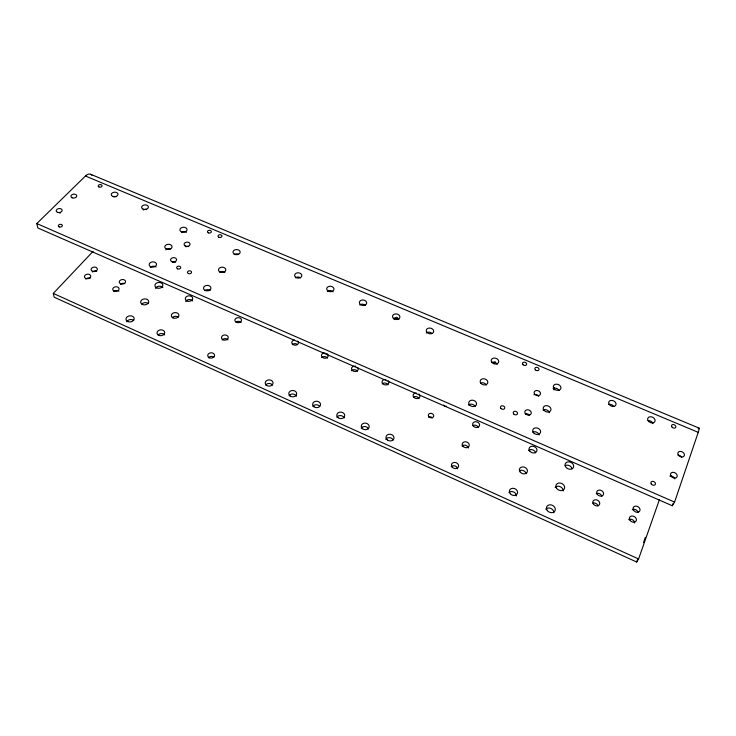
<?xml version="1.0" encoding="UTF-8"?>
<svg xmlns="http://www.w3.org/2000/svg" width="736" height="736" viewBox="0 0 736 736"><rect width="100%" height="100%" fill="white"/><g stroke="black" fill="none" stroke-linecap="round" stroke-linejoin="round"><path stroke-width="1.1" d="M91.89 175.306A10.258 5.345 -68.5 0 0 85.44 176.024L36.8 223.56L37.84 227.976L672.272 505.742L673.017 503.571M672.272 505.742L674.581 502.099L698.243 432.345A11.932 1.27 -66.1 0 0 698.096 428.932M93.095 251.344L53.296 293.406L54.188 297.197L636.668 562.01L638.59 558.964L659.373 499.781M636.668 562.01L637.422 559.857M643.457 542.69L645.352 537.317M90.804 174.331L698.998 428.076M85.44 176.024L698.243 432.345M36.8 223.56L674.581 502.099M53.296 293.406L638.59 558.964M426.236 333.012A3.726 2.834 11.4 0 1 432.096 333.592M393.42 318.43A3.689 2.797 9.1 0 1 398.526 319.452M359.748 304.971A3.662 2.751 6.9 0 1 365.516 305.541M327.308 291.29A3.625 2.705 4.9 0 1 333.031 291.852M295.394 277.822A3.606 2.659 3.1 0 1 300.481 277.831M669.935 476.155A3.542 2.659 28.9 0 1 674.838 478.878M678.022 455.179A3.478 2.576 27.9 0 1 681.738 457.203M59.662 213.017A2.972 2.006 -7.1 0 1 60.435 212.952M143.318 209.935A3.358 2.3 -3.7 0 1 146.593 209.364M113.859 196.88A3.34 2.254 -4.6 0 1 116.408 196.678M648.407 420.596A3.892 2.88 25.3 0 1 652.933 423.642M608.81 404.441A3.827 2.861 23.2 0 1 613.787 406.539M181.433 232.309A3.542 2.493 -2.4 0 1 186.438 232.337M165.802 249.881A3.606 2.567 -3.4 0 1 170.78 248.97M150.282 267.499A3.671 2.64 -4.5 0 1 156.087 266.975M553.104 388.553A3.919 2.981 20.1 0 1 559.038 390.393M532.652 432.188A4.057 3.192 21.2 0 1 539.092 434.985M543.058 409.998A3.984 3.082 20.6 0 1 549.396 412.712M185.803 246.827A2.962 2.107 -2.5 0 1 188.756 246.661M172.601 262.246A3.008 2.171 -3.4 0 1 175.6 262.255M525.173 413.816A3.303 2.576 19.8 0 1 529.497 415.527M533.839 394.818A3.248 2.493 19.4 0 1 538.752 396.345M468.427 405.085A3.947 3.128 16.2 0 1 475.106 406.456M480.47 383.18A3.882 3.027 16 0 1 486.349 385.011M491.427 362.508A3.827 2.916 15.9 0 1 497.214 364.292M234.177 254.592A3.57 2.576 -0.1 0 1 238.492 254.196M219.797 272.237A3.634 2.659 -1.1 0 1 224.922 272.246M204.939 290.462A3.698 2.742 -2.2 0 1 210.156 290.462M418.858 393.935A3.45 2.76 12 0 1 418.333 398.296A3.45 2.76 12 0 1 413.246 396.364A3.45 2.76 12 0 1 416.41 393.006M388.166 380.668A3.422 2.723 9.4 0 1 386.805 384.79A3.422 2.723 9.4 0 1 382.113 382.361A3.422 2.723 9.4 0 1 385.903 379.5M357.889 367.65A3.395 2.686 7 0 1 356.252 371.321A3.395 2.686 7 0 1 351.707 369.49A3.395 2.686 7 0 1 354.145 366.142M355.019 366.105A3.395 2.686 7 0 1 355.893 366.261M327.833 354.531A3.367 2.64 4.7 0 1 325.735 358.165A3.367 2.64 4.7 0 1 321.466 355.764A3.367 2.64 4.7 0 1 325.045 352.967M326.692 353.464A3.367 2.64 4.7 0 1 327.345 353.942M297.721 340.98A3.349 2.604 2.7 0 1 296.81 344.89A3.349 2.604 2.7 0 1 292.008 343.418A3.349 2.604 2.7 0 1 294.593 340.023M271.345 330.059A2.024 1.555 1.2 0 1 270.103 329.332M446.448 406.235A2.116 1.693 14.3 0 1 443.725 405.039M394.064 319.019A4.37 2.723 32 0 1 398.231 318.541M554.052 390.016A3.8 2.364 23.9 0 1 553.766 389.326M553.932 388.084A3.8 2.364 23.9 0 1 554.364 387.614M493.792 363.639A3.708 2.328 26.9 0 1 495.319 361.836M398.875 319.516A4.361 2.732 32 0 1 396.713 317.207M265.696 385.029A3.901 3.128 0.4 0 1 272.44 384.983M289.128 395.637A3.919 3.174 2.2 0 1 292.974 394.045A3.919 3.174 2.2 0 1 296.323 396.336M312.855 406.364A3.938 3.211 4.2 0 1 319.645 406.309M336.858 417.229A3.956 3.257 6.3 0 1 340.676 415.592A3.956 3.257 6.3 0 1 344.135 417.938M361.164 428.223A3.984 3.294 8.7 0 1 364.964 426.558A3.984 3.294 8.7 0 1 368.478 428.941M385.756 439.355A4.011 3.33 11.1 0 1 389.546 437.662A4.011 3.33 11.1 0 1 393.116 440.073M292.275 344.678A3.33 2.594 2.6 0 1 297.546 344.614M321.742 357.632A3.349 2.64 4.7 0 1 327.52 358.138M351.615 370.815A3.376 2.677 7 0 1 357.448 371.22M382.205 383.916A3.404 2.714 9.5 0 1 388.028 384.845M413.31 397.21A3.441 2.751 12.1 0 1 419.06 398.728M428.619 417.11A2.732 2.208 13.7 0 1 432.4 417.892M545.753 509.211A4.618 3.763 26.6 0 1 550.905 508.484A4.618 3.763 26.6 0 1 553.868 512.872M508.907 492.632A4.204 3.468 23.4 0 1 513.682 491.988A4.204 3.468 23.4 0 1 516.313 495.981M451.26 466.698A3.625 3.018 17.7 0 1 455.023 465.971A3.625 3.018 17.7 0 1 457.626 468.777M461.969 446.034A3.57 2.916 17.5 0 1 465.667 445.344A3.57 2.916 17.5 0 1 468.243 448.058M472.981 425.546A3.524 2.824 17.3 0 1 478.29 427.248M208.444 357.77A3.413 2.668 -3.3 0 1 213.826 357.19M222.134 339.922A3.358 2.594 -2 0 1 227.948 339.903M235.952 322.074A3.303 2.521 -0.9 0 1 241.141 322.58M519.561 470.718A4.14 3.358 22.6 0 1 526.102 473.625M528.466 450.588A4.076 3.248 21.9 0 1 532.579 449.806A4.076 3.248 21.9 0 1 535.624 452.879M555.183 487.398A4.536 3.643 25.5 0 1 560.243 486.708A4.536 3.643 25.5 0 1 563.187 490.967M565.055 465.676A4.462 3.533 24.6 0 1 572.13 468.786M126.758 321.798A4.122 3.073 -7 0 1 133.731 320.408M141.818 304.106A4.048 2.99 -5.8 0 1 148.203 303.49M155.535 288.356A3.984 2.916 -4.7 0 1 159.004 286.221A3.984 2.916 -4.7 0 1 162.849 287.656M158.074 334.99A3.836 2.916 -5.8 0 1 164.689 334.972M172.325 317.713A3.772 2.834 -4.5 0 1 178.268 317.115M185.757 301.585A3.708 2.76 -3.4 0 1 188.94 299.57A3.708 2.76 -3.4 0 1 192.565 300.923M85.753 279.11A3.165 2.263 -7.8 0 1 90.142 278.282M113.933 291.677A3.174 2.309 -6.9 0 1 118.938 291.198M120.41 284.427A3.146 2.282 -6.4 0 1 124.761 283.599M92.359 271.998A3.137 2.236 -7.3 0 1 96.71 271.188M593.05 503.084A3.634 2.88 28.1 0 1 598.037 505.954M596.169 493.736A3.606 2.843 27.6 0 1 601.864 496.266M628.664 519.607A3.708 2.898 30.4 0 1 632.509 519.754A3.708 2.898 30.4 0 1 634.588 523.011M632.298 509.744A3.671 2.861 29.9 0 1 638.094 512.311M266.414 385.25A3.919 3.137 0.5 0 0 272.946 383.787A3.919 3.137 0.5 0 0 268.07 379.988A3.919 3.137 0.5 0 0 266.414 385.25M290.03 395.931A3.938 3.174 2.2 0 0 296.562 394.441A3.938 3.174 2.2 0 0 291.603 390.595A3.938 3.174 2.2 0 0 290.03 395.931M313.932 406.75A3.956 3.22 4.2 0 0 320.464 405.232A3.956 3.22 4.2 0 0 315.413 401.332A3.956 3.22 4.2 0 0 313.932 406.75M338.128 417.698A3.974 3.257 6.3 0 0 344.66 416.153A3.974 3.257 6.3 0 0 339.517 412.206A3.974 3.257 6.3 0 0 338.128 417.698M362.627 428.775A4.002 3.303 8.6 0 0 369.15 427.202A4.002 3.303 8.6 0 0 363.915 423.209A4.002 3.303 8.6 0 0 362.627 428.775M387.421 439.999A4.03 3.34 11.1 0 0 393.944 438.398A4.03 3.34 11.1 0 0 388.617 434.341A4.03 3.34 11.1 0 0 387.421 439.999M85.753 278.429A3.174 2.263 -7.7 0 0 90.74 276.46A3.174 2.263 -7.7 0 0 86.268 274.482A3.174 2.263 -7.7 0 0 85.753 278.429M92.405 271.28A3.156 2.236 -7.2 0 0 97.345 269.339A3.156 2.236 -7.2 0 0 92.892 267.38A3.156 2.236 -7.2 0 0 92.405 271.28M120.649 283.792A3.165 2.282 -6.3 0 0 125.562 281.805A3.165 2.282 -6.3 0 0 121.044 279.818A3.165 2.282 -6.3 0 0 120.649 283.792M114.126 291.079A3.183 2.309 -6.8 0 0 119.085 289.064A3.183 2.309 -6.8 0 0 114.549 287.058A3.183 2.309 -6.8 0 0 114.126 291.079M142.462 304.483A4.066 2.999 -5.7 0 0 148.736 301.861A4.066 2.999 -5.7 0 0 142.876 299.267A4.066 2.999 -5.7 0 0 142.462 304.483M156.722 287.896A4.002 2.916 -4.6 0 0 162.877 285.356A4.002 2.916 -4.6 0 0 157.072 282.826A4.002 2.916 -4.6 0 0 156.722 287.896M127.779 321.558A4.14 3.082 -6.9 0 0 134.191 318.863A4.14 3.082 -6.9 0 0 128.257 316.204A4.14 3.082 -6.9 0 0 127.779 321.558M158.764 335.303A3.855 2.916 -5.7 0 0 164.689 332.746A3.855 2.916 -5.7 0 0 159.096 330.234A3.855 2.916 -5.7 0 0 158.764 335.303M173.107 317.888A3.79 2.843 -4.4 0 0 178.912 315.404A3.79 2.843 -4.4 0 0 173.374 312.956A3.79 2.843 -4.4 0 0 173.107 317.888M187.036 300.978A3.726 2.769 -3.3 0 0 192.722 298.568A3.726 2.769 -3.3 0 0 187.248 296.185A3.726 2.769 -3.3 0 0 187.036 300.978M236.514 322.359A3.321 2.521 -0.8 0 0 241.5 320.151A3.321 2.521 -0.8 0 0 236.532 317.989A3.321 2.521 -0.8 0 0 236.514 322.359M223.146 339.802A3.376 2.594 -1.9 0 0 228.243 337.53A3.376 2.594 -1.9 0 0 223.22 335.303A3.376 2.594 -1.9 0 0 223.146 339.802M209.374 357.779A3.432 2.668 -3.2 0 0 214.581 355.433A3.432 2.668 -3.2 0 0 209.493 353.151A3.432 2.668 -3.2 0 0 209.374 357.779M428.84 416.732A2.742 2.217 13.7 0 0 433.513 416.677A2.742 2.217 13.7 0 0 430.716 413.328A2.742 2.217 13.7 0 0 428.84 416.732M473.377 426.098A3.533 2.834 17.2 0 0 479.348 426.024A3.533 2.834 17.2 0 0 475.631 421.71A3.533 2.834 17.2 0 0 473.377 426.098M462.944 446.274A3.588 2.926 17.4 0 0 469.016 446.182A3.588 2.926 17.4 0 0 465.262 441.747A3.588 2.926 17.4 0 0 462.944 446.274M452.171 467.093A3.643 3.018 17.6 0 0 458.344 466.983A3.643 3.018 17.6 0 0 454.563 462.41A3.643 3.018 17.6 0 0 452.171 467.093M529.966 451.334A4.094 3.257 21.8 0 0 536.765 451.232A4.094 3.257 21.8 0 0 532.312 446.209A4.094 3.257 21.8 0 0 529.966 451.334M520.288 472.199A4.158 3.358 22.5 0 0 527.206 472.08A4.158 3.358 22.5 0 0 522.716 466.9A4.158 3.358 22.5 0 0 520.288 472.199M510.296 493.746A4.232 3.478 23.2 0 0 517.334 493.608A4.232 3.478 23.2 0 0 512.799 488.272A4.232 3.478 23.2 0 0 510.296 493.746M546.83 509.855A4.637 3.772 26.4 0 0 554.567 511.474A4.637 3.772 26.4 0 0 551.19 504.896A4.637 3.772 26.4 0 0 546.83 509.855M556.315 487.876A4.563 3.652 25.4 0 0 563.923 489.449A4.563 3.652 25.4 0 0 560.574 483.074A4.563 3.652 25.4 0 0 556.315 487.876M565.496 466.587A4.49 3.542 24.5 0 0 572.994 468.133A4.49 3.542 24.5 0 0 569.655 461.941A4.49 3.542 24.5 0 0 565.496 466.587M597.062 493.948A3.625 2.852 27.5 0 0 603.069 495.199A3.625 2.852 27.5 0 0 600.3 490.158A3.625 2.852 27.5 0 0 597.062 493.948M593.179 503.682A3.652 2.889 27.9 0 0 599.224 504.942A3.652 2.889 27.9 0 0 596.445 499.836A3.652 2.889 27.9 0 0 593.179 503.682M633.466 510.066A3.689 2.87 29.7 0 0 639.547 511.336A3.689 2.87 29.7 0 0 636.631 506.193A3.689 2.87 29.7 0 0 633.466 510.066M629.814 520.012A3.726 2.907 30.2 0 0 635.932 521.29A3.726 2.907 30.2 0 0 633.006 516.074A3.726 2.907 30.2 0 0 629.814 520.012M426.981 332.387A3.744 2.843 11.3 0 0 433.384 332.359A3.744 2.843 11.3 0 0 429.557 328.044A3.744 2.843 11.3 0 0 426.981 332.387M393.852 318.725A3.708 2.797 9.1 0 0 399.85 317.437A3.708 2.797 9.1 0 0 394.928 313.987A3.708 2.797 9.1 0 0 393.852 318.725M360.612 304.704A3.68 2.76 6.9 0 0 366.602 303.453A3.68 2.76 6.9 0 0 361.808 300.067A3.68 2.76 6.9 0 0 360.612 304.704M327.906 290.913A3.643 2.714 4.9 0 0 333.905 289.69A3.643 2.714 4.9 0 0 329.222 286.359A3.643 2.714 4.9 0 0 327.906 290.913M295.734 277.343A3.625 2.668 3.1 0 0 301.732 276.156A3.625 2.668 3.1 0 0 297.16 272.881A3.625 2.668 3.1 0 0 295.734 277.343M57.417 212.29A2.99 2.006 -7 0 0 62.137 210.57A2.99 2.006 -7 0 0 57.988 208.794A2.99 2.006 -7 0 0 57.417 212.29M72.119 197.8A2.935 1.96 -6.1 0 0 76.746 196.135A2.935 1.96 -6.1 0 0 72.634 194.396A2.935 1.96 -6.1 0 0 72.119 197.8M670.928 476.026A3.56 2.668 28.7 0 0 676.78 477.222A3.56 2.668 28.7 0 0 673.854 472.402A3.56 2.668 28.7 0 0 670.928 476.026M678.27 454.986A3.496 2.585 27.8 0 0 684.02 456.164A3.496 2.585 27.8 0 0 681.122 451.481A3.496 2.585 27.8 0 0 678.27 454.986M59.138 226.89A2.024 1.371 -7.4 0 0 62.33 225.704A2.024 1.371 -7.4 0 0 59.515 224.489A2.024 1.371 -7.4 0 0 59.138 226.89M98.928 186.935A1.932 1.288 -4.9 0 0 102.037 185.969A1.932 1.288 -4.9 0 0 99.424 184.699A1.932 1.288 -4.9 0 0 98.928 186.935M671.802 426.834A2.282 1.665 26.2 0 0 675.574 427.598A2.282 1.665 26.2 0 0 673.688 424.589A2.282 1.665 26.2 0 0 671.802 426.834M651.194 483.856A2.392 1.812 28.6 0 0 655.132 484.665A2.392 1.812 28.6 0 0 653.209 481.399A2.392 1.812 28.6 0 0 651.194 483.856M648.094 420.67A3.919 2.889 25.2 0 0 654.589 421.986A3.919 2.889 25.2 0 0 651.415 416.824A3.919 2.889 25.2 0 0 648.094 420.67M609.077 404.266A3.846 2.861 23 0 0 615.498 405.564A3.846 2.861 23 0 0 612.499 400.504A3.846 2.861 23 0 0 609.077 404.266M143.161 209.18A3.367 2.3 -3.6 0 0 148.378 207.221A3.367 2.3 -3.6 0 0 143.502 205.188A3.367 2.3 -3.6 0 0 143.161 209.18M112.737 196.383A3.358 2.254 -4.6 0 0 117.981 194.47A3.358 2.254 -4.6 0 0 113.188 192.464A3.358 2.254 -4.6 0 0 112.737 196.383M533.637 432.878A4.076 3.202 21 0 0 540.417 432.786A4.076 3.202 21 0 0 535.974 427.846A4.076 3.202 21 0 0 533.637 432.878M554.226 388.847A3.938 2.981 20 0 0 560.768 388.792A3.938 2.981 20 0 0 556.407 384.155A3.938 2.981 20 0 0 554.226 388.847M544.116 410.476A4.011 3.091 20.5 0 0 550.767 410.403A4.011 3.091 20.5 0 0 546.36 405.619A4.011 3.091 20.5 0 0 544.116 410.476M166.456 249.072A3.625 2.567 -3.3 0 0 172.031 246.864A3.625 2.567 -3.3 0 0 166.741 244.61A3.625 2.567 -3.3 0 0 166.456 249.072M181.599 231.895A3.56 2.493 -2.3 0 0 187.045 229.752A3.56 2.493 -2.3 0 0 181.82 227.562A3.56 2.493 -2.3 0 0 181.599 231.895M150.825 266.809A3.689 2.65 -4.4 0 0 156.52 264.528A3.689 2.65 -4.4 0 0 151.174 262.209A3.689 2.65 -4.4 0 0 150.825 266.809M513.691 413.972A2.217 1.739 19 0 0 517.399 413.936A2.217 1.739 19 0 0 515.007 411.268A2.217 1.739 19 0 0 513.691 413.972M500.931 408.462A2.208 1.73 18.1 0 0 504.638 408.416A2.208 1.73 18.1 0 0 502.274 405.766A2.208 1.73 18.1 0 0 500.931 408.462M522.956 364.66A2.125 1.61 17.5 0 0 526.525 364.633A2.125 1.61 17.5 0 0 524.207 362.158A2.125 1.61 17.5 0 0 522.956 364.66M535.33 369.849A2.144 1.61 18.3 0 0 538.899 369.822A2.144 1.61 18.3 0 0 536.562 367.328A2.144 1.61 18.3 0 0 535.33 369.849M188.434 273.553A2.033 1.481 -2.8 0 0 191.544 272.274A2.033 1.481 -2.8 0 0 188.554 270.986A2.033 1.481 -2.8 0 0 188.434 273.553M177.597 268.861A2.033 1.472 -3.2 0 0 180.706 267.6A2.033 1.472 -3.2 0 0 177.735 266.322A2.033 1.472 -3.2 0 0 177.597 268.861M208.389 232.87A1.96 1.38 -1.1 0 0 211.361 231.693A1.96 1.38 -1.1 0 0 208.463 230.478A1.96 1.38 -1.1 0 0 208.389 232.87M218.96 237.305A1.96 1.389 -0.7 0 0 221.932 236.118A1.96 1.389 -0.7 0 0 219.015 234.904A1.96 1.389 -0.7 0 0 218.96 237.305M525.642 413.899A3.312 2.585 19.7 0 0 531.134 413.65A3.312 2.585 19.7 0 0 527.362 409.768A3.312 2.585 19.7 0 0 525.642 413.899M534.888 394.413A3.266 2.502 19.3 0 0 540.325 394.358A3.266 2.502 19.3 0 0 536.756 390.494A3.266 2.502 19.3 0 0 534.888 394.413M171.957 261.685A3.027 2.171 -3.3 0 0 176.594 259.817A3.027 2.171 -3.3 0 0 172.178 257.922A3.027 2.171 -3.3 0 0 171.957 261.685M185.076 245.842A2.972 2.116 -2.4 0 0 189.98 244.61A2.972 2.116 -2.4 0 0 186.153 242.236A2.972 2.116 -2.4 0 0 185.076 245.842M469.559 405.012A3.974 3.137 16.1 0 0 476.275 404.938A3.974 3.137 16.1 0 0 472.098 400.154A3.974 3.137 16.1 0 0 469.559 405.012M480.985 383.428A3.91 3.027 16 0 0 487.572 383.373A3.91 3.027 16 0 0 483.442 378.746A3.91 3.027 16 0 0 480.985 383.428M492.016 362.581A3.846 2.926 15.9 0 0 498.493 362.535A3.846 2.926 15.9 0 0 494.39 358.055A3.846 2.926 15.9 0 0 492.016 362.581M234.775 254.352A3.588 2.585 0 0 0 240.166 252.135A3.588 2.585 0 0 0 234.802 249.881A3.588 2.585 0 0 0 234.775 254.352M220.276 272.136A3.652 2.659 -1 0 0 225.796 269.845A3.652 2.659 -1 0 0 220.358 267.527A3.652 2.659 -1 0 0 220.276 272.136M205.307 290.508A3.717 2.742 -2.1 0 0 210.947 288.135A3.717 2.742 -2.1 0 0 205.445 285.752A3.717 2.742 -2.1 0 0 205.307 290.508"/></g></svg>
